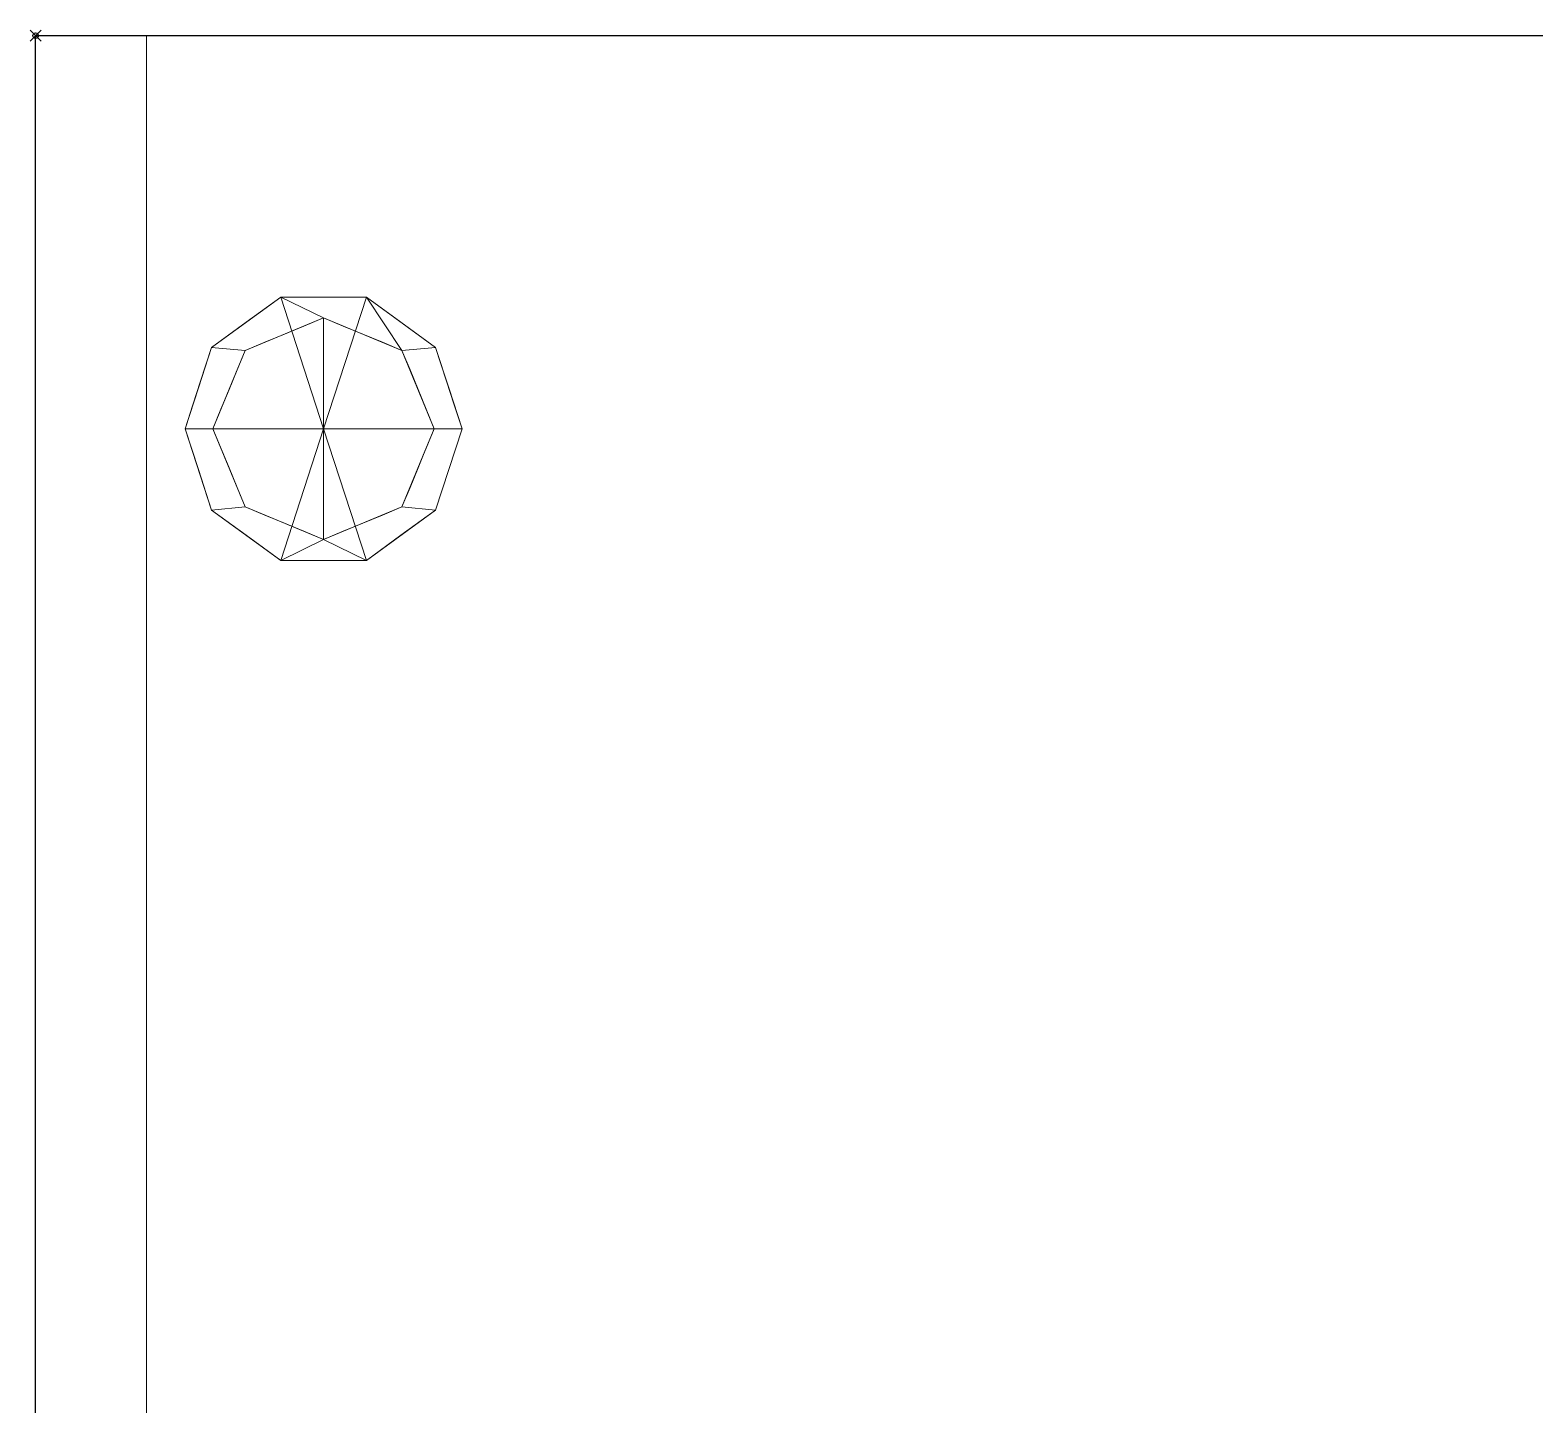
# Model space of a CAD drawing. Extents: x -1 to 543, y -587 to 92.
# Drawn here: x -1 to 270.8, y -247.3 to 1 of the extents above; entities that cross this region are included whole.
import ezdxf

# ---------------------------------------------------------------- set-up
doc = ezdxf.new("R2010")
doc.units = 0
doc.header["$PDMODE"] = 35
for name, color, linetype in [('IQ_200_2D', 1, 'Continuous'), ('IQ_200_3D', 1, 'Continuous'), ('IQ_INS_3D', 3, 'Continuous')]:
    doc.layers.add(name, color=color, linetype=linetype)

msp = doc.modelspace()

# ---------------------------------------------------------------- linework, layer by layer
at = {"layer": 'IQ_200_2D'}
for p, q in [((0, 0), (535, 0)), ((0, -585), (0, 0))]:
    msp.add_line(p, q, dxfattribs=at)
at = {"layer": 'IQ_INS_3D'}
msp.add_point((0, 0), dxfattribs=at)

# ---------------------------------------------------------------- meshes
at = {"layer": 'IQ_200_3D', "lineweight": 9}
mesh = msp.add_polyface(dxfattribs=at)
corners = [(0, 0, 932), (0, 0, 912), (0, -585, 912), (0, -585, 922), (0, -584.66, 924.59), (0, -583.66, 927), (0, -582.07, 929.07), (0, -580, 930.66), (0, -577.59, 931.66), (0, -575, 932)]
mesh.append_faces([[corners[k] for k in face] for face in [(7, 4, 5, 6)]], dxfattribs={"vtx0": -1})
mesh.append_faces([[corners[k] for k in face] for face in [(8, 3, 4, 7), (9, 2, 3, 8)]], dxfattribs={"vtx0": -1, "vtx2": -1})
mesh.append_faces([[corners[k] for k in face] for face in [(9, 0, 1, 2)]], dxfattribs={"vtx3": -1})
mesh = msp.add_polyface(dxfattribs=at)
corners = [(535, 0, 932), (0, 0, 932), (0, -575, 932), (535, -575, 932)]
mesh.append_faces([[corners[k] for k in face] for face in [(0, 1, 2, 3)]])
mesh = msp.add_polyface(dxfattribs=at)
corners = [(535, -585, 912), (0, -585, 912), (0, 0, 912), (535, 0, 912)]
mesh.append_faces([[corners[k] for k in face] for face in [(0, 1, 2, 3)]])
mesh = msp.add_polyface(dxfattribs=at)
corners = [(535, 0, 912), (0, 0, 912), (0, 0, 932), (535, 0, 932)]
mesh.append_faces([[corners[k] for k in face] for face in [(0, 1, 2, 3)]])
mesh = msp.add_polyface(dxfattribs=at)
corners = [(0, 0, 912), (0, -585, 912), (20, -585, 912), (20, 0, 912)]
mesh.append_faces([[corners[k] for k in face] for face in [(0, 1, 2, 3)]])
mesh = msp.add_polyface(dxfattribs=at)
corners = [(20, -585, 143), (0, -585, 143), (0, 0, 143), (20, 0, 143)]
mesh.append_faces([[corners[k] for k in face] for face in [(0, 1, 2, 3)]])
mesh = msp.add_polyface(dxfattribs=at)
corners = [(20, 0, 912), (20, 0, 143), (0, 0, 143), (0, 0, 912)]
mesh.append_faces([[corners[k] for k in face] for face in [(0, 1, 2, 3)]])
mesh = msp.add_polyface(dxfattribs=at)
corners = [(0, 0, 912), (0, 0, 143), (0, -585, 143), (0, -585, 912)]
mesh.append_faces([[corners[k] for k in face] for face in [(0, 1, 2, 3)]])
mesh = msp.add_polyface(dxfattribs=at)
corners = [(20, -585, 912), (20, -585, 143), (20, 0, 143), (20, 0, 912)]
mesh.append_faces([[corners[k] for k in face] for face in [(0, 1, 2, 3)]])
mesh = msp.add_polyface(dxfattribs=at)
corners = [(20, 0, 912), (20, -545, 912), (515, -545, 912), (515, 0, 912)]
mesh.append_faces([[corners[k] for k in face] for face in [(0, 1, 2, 3)]])
mesh = msp.add_polyface(dxfattribs=at)
corners = [(515, -545, 143), (20, -545, 143), (20, 0, 143), (515, 0, 143)]
mesh.append_faces([[corners[k] for k in face] for face in [(0, 1, 2, 3)]])
mesh = msp.add_polyface(dxfattribs=at)
corners = [(515, 0, 912), (515, 0, 143), (20, 0, 143), (20, 0, 912)]
mesh.append_faces([[corners[k] for k in face] for face in [(0, 1, 2, 3)]])
mesh = msp.add_polyface(dxfattribs=at)
corners = [(20, 0, 912), (20, 0, 143), (20, -545, 143), (20, -545, 912)]
mesh.append_faces([[corners[k] for k in face] for face in [(0, 1, 2, 3)]])
mesh = msp.add_polyface(dxfattribs=at)
corners = [(52, -71, 143), (77, -71, 143), (72.23, -56.31, 143), (59.73, -47.22, 143), (44.27, -47.22, 143), (31.77, -56.31, 143), (27, -71, 143)]
mesh.append_faces([[corners[k] for k in face] for face in [(4, 0, 3)]], dxfattribs={"vtx0": -1, "vtx1": -1})
mesh.append_faces([[corners[k] for k in face] for face in [(2, 3, 0, 1)]], dxfattribs={"vtx1": -1})
mesh.append_faces([[corners[k] for k in face] for face in [(5, 6, 0, 4)]], dxfattribs={"vtx2": -1})
mesh = msp.add_polyface(dxfattribs=at)
corners = [(77, -71, 143), (77, -71, 60), (72.23, -56.31, 60), (59.73, -47.22, 60), (44.27, -47.22, 60), (31.77, -56.31, 60), (27, -71, 60), (27, -71, 143), (31.77, -56.31, 143), (44.27, -47.22, 143), (59.73, -47.22, 143), (72.23, -56.31, 143), (29.79, -62.41, 143), (29.39, -63.65, 60), (38.02, -51.76, 60), (38.02, -51.76, 143), (52, -47.22, 143), (52, -47.22, 60), (65.98, -51.76, 60), (65.98, -51.76, 143), (74.21, -62.41, 60), (74.61, -63.65, 143), (28.39, -66.71, 143), (75.61, -66.71, 60)]
mesh.append_faces([[corners[k] for k in face] for face in [(13, 12, 5), (0, 23, 21), (21, 20, 11), (2, 11, 20)]], dxfattribs={"vtx0": -1, "vtx1": -1})
mesh.append_faces([[corners[k] for k in face] for face in [(5, 8, 15, 14), (22, 13, 6), (14, 15, 9, 4), (10, 3, 17, 16), (3, 10, 19, 18), (11, 2, 18, 19), (4, 9, 16, 17)]], dxfattribs={"vtx0": -1, "vtx2": -1})
mesh.append_faces([[corners[k] for k in face] for face in [(22, 12, 13), (12, 8, 5), (23, 20, 21)]], dxfattribs={"vtx1": -1, "vtx2": -1})
mesh.append_faces([[corners[k] for k in face] for face in [(6, 7, 22), (0, 1, 23)]], dxfattribs={"vtx2": -1})
mesh = msp.add_polyface(dxfattribs=at)
corners = [(77, -71, 60), (72, -71, 60), (66.14, -56.86, 60), (52, -51, 60), (37.86, -56.86, 60), (32, -71, 60), (27, -71, 60), (31.77, -56.31, 60), (44.27, -47.22, 60), (59.73, -47.22, 60), (72.23, -56.31, 60)]
mesh.append_faces([[corners[k] for k in face] for face in [(4, 7, 8, 3), (9, 2, 3, 8), (2, 9, 10)]], dxfattribs={"vtx0": -1, "vtx2": -1})
mesh.append_faces([[corners[k] for k in face] for face in [(1, 2, 10, 0)]], dxfattribs={"vtx1": -1})
mesh.append_faces([[corners[k] for k in face] for face in [(5, 6, 7, 4)]], dxfattribs={"vtx2": -1})
mesh = msp.add_polyface(dxfattribs=at)
corners = [(72, -71, 60), (72, -71, 0), (66.14, -56.86, 0), (52, -51, 0), (37.86, -56.86, 0), (32, -71, 0), (32, -71, 60), (37.86, -56.86, 60), (52, -51, 60), (66.14, -56.86, 60), (35.39, -62.82, 60), (34.93, -63.93, 0), (36.39, -60.39, 0), (44.93, -53.93, 60), (44.93, -53.93, 0), (48.46, -52.46, 0), (69.07, -63.93, 60), (69.07, -63.93, 0), (70.31, -66.91, 0), (59.07, -53.93, 0), (59.07, -53.93, 60), (55.54, -52.46, 60), (33.69, -66.91, 60), (41.39, -55.39, 0), (41.39, -55.39, 60), (48.46, -52.46, 60), (67.61, -60.39, 60), (67.61, -60.39, 0), (70.54, -67.46, 60), (62.61, -55.39, 0), (62.61, -55.39, 60), (55.54, -52.46, 0), (33.46, -67.46, 0)]
mesh.append_faces([[corners[k] for k in face] for face in [(17, 16, 18), (18, 28, 1), (22, 32, 6)]], dxfattribs={"vtx0": -1, "vtx1": -1})
mesh.append_faces([[corners[k] for k in face] for face in [(11, 22, 10), (8, 3, 15, 25), (12, 10, 7), (23, 24, 13, 14), (21, 31, 3, 8), (30, 29, 19, 20), (14, 13, 25, 15), (26, 27, 2, 9), (29, 30, 9, 2), (4, 7, 24, 23), (16, 17, 27, 26), (20, 19, 31, 21), (18, 16, 28), (22, 11, 32)]], dxfattribs={"vtx0": -1, "vtx2": -1})
mesh.append_faces([[corners[k] for k in face] for face in [(0, 1, 28), (5, 6, 32)]], dxfattribs={"vtx1": -1})
mesh.append_faces([[corners[k] for k in face] for face in [(4, 12, 7), (12, 11, 10)]], dxfattribs={"vtx1": -1, "vtx2": -1})
mesh = msp.add_polyface(dxfattribs=at)
corners = [(72, -71, 0), (52, -71, 0), (32, -71, 0), (37.86, -56.86, 0), (52, -51, 0), (66.14, -56.86, 0)]
mesh.append_faces([[corners[k] for k in face] for face in [(5, 0, 1, 4)]], dxfattribs={"vtx2": -1})
mesh.append_faces([[corners[k] for k in face] for face in [(1, 2, 3, 4)]], dxfattribs={"vtx3": -1})
mesh = msp.add_polyface(dxfattribs=at)
corners = [(52, -71, 143), (27, -71, 143), (31.77, -85.69, 143), (44.27, -94.78, 143), (59.73, -94.78, 143), (72.23, -85.69, 143), (77, -71, 143)]
mesh.append_faces([[corners[k] for k in face] for face in [(2, 3, 0, 1)]], dxfattribs={"vtx1": -1})
mesh.append_faces([[corners[k] for k in face] for face in [(3, 4, 0)]], dxfattribs={"vtx1": -1, "vtx2": -1})
mesh.append_faces([[corners[k] for k in face] for face in [(5, 6, 0, 4)]], dxfattribs={"vtx2": -1})
mesh = msp.add_polyface(dxfattribs=at)
corners = [(27, -71, 143), (27, -71, 60), (31.77, -85.69, 60), (44.27, -94.78, 60), (59.73, -94.78, 60), (72.23, -85.69, 60), (77, -71, 60), (77, -71, 143), (72.23, -85.69, 143), (59.73, -94.78, 143), (44.27, -94.78, 143), (31.77, -85.69, 143), (65.98, -90.24, 143), (65.98, -90.24, 60), (74.61, -78.35, 143), (74.61, -78.35, 60), (52, -94.78, 143), (52, -94.78, 60), (38.02, -90.24, 60), (38.02, -90.24, 143), (29.79, -79.59, 60), (29.39, -78.35, 143), (28.39, -75.29, 60)]
mesh.append_faces([[corners[k] for k in face] for face in [(21, 20, 11), (0, 22, 21), (2, 11, 20)]], dxfattribs={"vtx0": -1, "vtx1": -1})
mesh.append_faces([[corners[k] for k in face] for face in [(13, 12, 9, 4), (12, 13, 5, 8), (11, 2, 18, 19), (10, 3, 17, 16), (19, 18, 3, 10), (4, 9, 16, 17)]], dxfattribs={"vtx0": -1, "vtx2": -1})
mesh.append_faces([[corners[k] for k in face] for face in [(7, 14, 15, 6)]], dxfattribs={"vtx1": -1})
mesh.append_faces([[corners[k] for k in face] for face in [(22, 20, 21)]], dxfattribs={"vtx1": -1, "vtx2": -1})
mesh.append_faces([[corners[k] for k in face] for face in [(5, 15, 14, 8)]], dxfattribs={"vtx1": -1, "vtx3": -1})
mesh.append_faces([[corners[k] for k in face] for face in [(0, 1, 22)]], dxfattribs={"vtx2": -1})
mesh = msp.add_polyface(dxfattribs=at)
corners = [(27, -71, 60), (32, -71, 60), (37.86, -85.14, 60), (52, -91, 60), (66.14, -85.14, 60), (72, -71, 60), (77, -71, 60), (72.23, -85.69, 60), (59.73, -94.78, 60), (44.27, -94.78, 60), (31.77, -85.69, 60)]
mesh.append_faces([[corners[k] for k in face] for face in [(7, 4, 5, 6)]], dxfattribs={"vtx0": -1})
mesh.append_faces([[corners[k] for k in face] for face in [(8, 3, 4, 7), (3, 8, 9)]], dxfattribs={"vtx0": -1, "vtx2": -1})
mesh.append_faces([[corners[k] for k in face] for face in [(9, 10, 2, 3)]], dxfattribs={"vtx1": -1, "vtx3": -1})
mesh.append_faces([[corners[k] for k in face] for face in [(10, 0, 1, 2)]], dxfattribs={"vtx3": -1})
mesh = msp.add_polyface(dxfattribs=at)
corners = [(32, -71, 60), (32, -71, 0), (37.86, -85.14, 0), (52, -91, 0), (66.14, -85.14, 0), (72, -71, 0), (72, -71, 60), (66.14, -85.14, 60), (52, -91, 60), (37.86, -85.14, 60), (68.61, -79.18, 0), (69.07, -78.07, 60), (70.31, -75.09, 60), (59.07, -88.07, 60), (59.07, -88.07, 0), (55.54, -89.54, 0), (34.93, -78.07, 60), (34.93, -78.07, 0), (33.69, -75.09, 0), (44.93, -88.07, 0), (44.93, -88.07, 60), (48.46, -89.54, 60), (67.61, -81.61, 60), (70.31, -75.09, 0), (62.61, -86.61, 0), (62.61, -86.61, 60), (55.54, -89.54, 60), (36.39, -81.61, 60), (36.39, -81.61, 0), (33.46, -74.54, 60), (41.39, -86.61, 0), (41.39, -86.61, 60), (48.46, -89.54, 0)]
mesh.append_faces([[corners[k] for k in face] for face in [(10, 22, 4), (17, 16, 18), (18, 29, 1), (7, 4, 22), (23, 11, 10)]], dxfattribs={"vtx0": -1, "vtx1": -1})
mesh.append_faces([[corners[k] for k in face] for face in [(13, 14, 24, 25), (8, 3, 15, 26), (16, 17, 28, 27), (14, 13, 26, 15), (31, 30, 19, 20), (4, 7, 25, 24), (3, 8, 21, 32), (27, 28, 2, 9), (30, 31, 9, 2), (20, 19, 32, 21), (10, 11, 22), (18, 16, 29)]], dxfattribs={"vtx0": -1, "vtx2": -1})
mesh.append_faces([[corners[k] for k in face] for face in [(0, 1, 29)]], dxfattribs={"vtx1": -1})
mesh.append_faces([[corners[k] for k in face] for face in [(12, 11, 23)]], dxfattribs={"vtx1": -1, "vtx2": -1})
mesh.append_faces([[corners[k] for k in face] for face in [(23, 5, 6, 12)]], dxfattribs={"vtx3": -1})
mesh = msp.add_polyface(dxfattribs=at)
corners = [(32, -71, 0), (52, -71, 0), (72, -71, 0), (66.14, -85.14, 0), (52, -91, 0), (37.86, -85.14, 0)]
mesh.append_faces([[corners[k] for k in face] for face in [(3, 4, 1, 2)]], dxfattribs={"vtx1": -1})
mesh.append_faces([[corners[k] for k in face] for face in [(5, 0, 1, 4)]], dxfattribs={"vtx2": -1})

doc.saveas('drawing.dxf')
